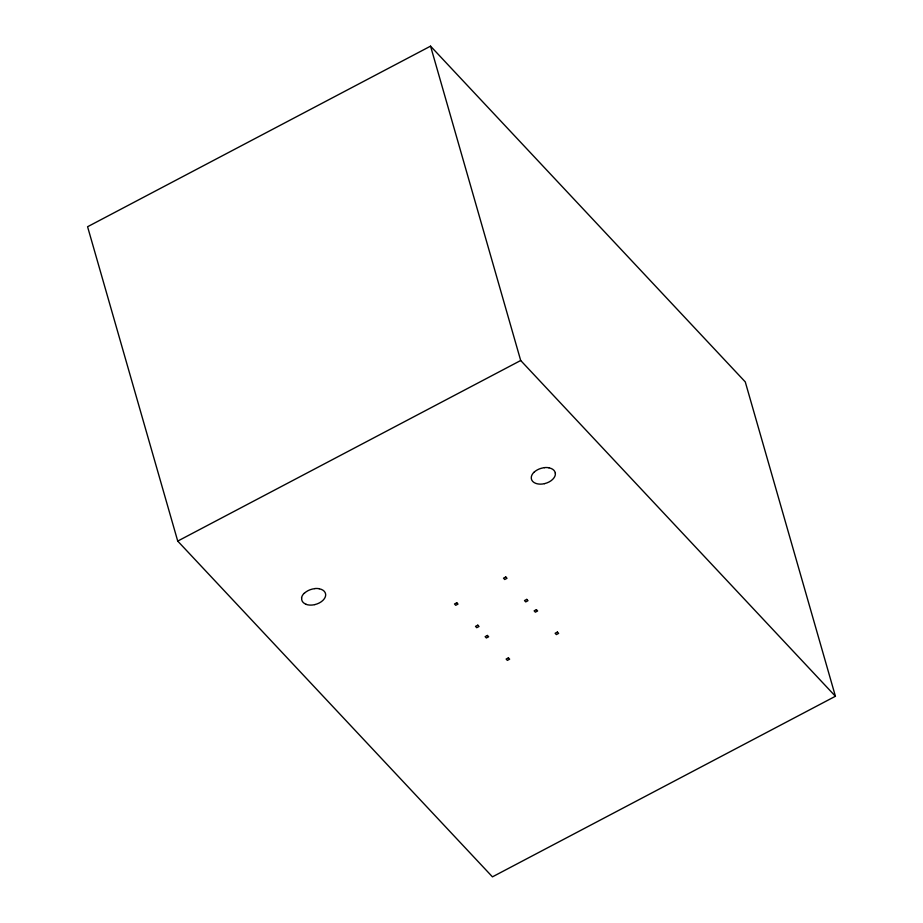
<?xml version="1.0" encoding="UTF-8"?>
<svg xmlns="http://www.w3.org/2000/svg" width="923" height="923" viewBox="0 0 923 923"><rect width="100%" height="100%" fill="white"/><g stroke="black" fill="none" stroke-linecap="round" stroke-linejoin="round"><path stroke-width="1.38" d="M430.556 46.15L87.581 226.735L177.724 541.086L492.444 876.85L835.419 696.265L745.276 381.914L430.556 46.15L520.699 360.501L835.419 696.265M177.724 541.086L520.699 360.501M314.812 604.6A12.299 7.834 -16 0 0 324.308 598.75A12.38 7.892 -16 0 0 325.611 594.031A12.299 7.834 -16 0 0 319.196 588.782M306.148 604.311A12.299 7.834 -16 0 1 301.694 598M304.267 593.351A12.299 7.834 -16 0 1 314.824 588.643M314.731 604.634A12.38 7.892 -16 0 1 306.021 604.346M301.533 597.989A12.38 7.892 -16 0 1 304.117 593.316M314.755 588.562A12.38 7.892 -16 0 1 319.162 588.712M533.898 472.414A12.287 7.822 -16 0 1 537.578 469.761A12.299 7.834 -16 0 1 544.524 467.684M544.478 483.664A12.38 7.892 -16 0 1 535.778 483.375A12.287 7.822 -16 0 1 531.325 477.064A12.38 7.892 -16 0 1 533.863 472.345M544.512 483.64A12.299 7.834 -16 0 0 554.008 477.802A12.38 7.892 -16 0 0 555.323 473.084M548.897 467.834A12.299 7.834 -16 0 1 555.311 473.118M544.466 467.615A12.38 7.892 -16 0 1 548.873 467.765M456.781 602.777L454.497 603.977L455.731 605.292L458.016 604.092L456.781 602.777M505.769 576.979L503.496 578.179L504.731 579.494L507.004 578.294L505.769 576.979M477.779 625.171L475.495 626.371L476.73 627.698L479.014 626.498L477.779 625.171M526.768 599.373L524.495 600.573L525.729 601.9L528.002 600.7L526.768 599.373M487.413 635.451L485.129 636.651L486.363 637.978L488.648 636.778L487.413 635.451M536.401 609.653L534.129 610.853L535.363 612.168L537.636 610.968L536.401 609.653M508.411 657.857L506.127 659.057L507.362 660.372L509.646 659.172L508.411 657.857M557.4 632.059L555.127 633.259L556.361 634.574L558.634 633.374L557.4 632.059"/></g></svg>
